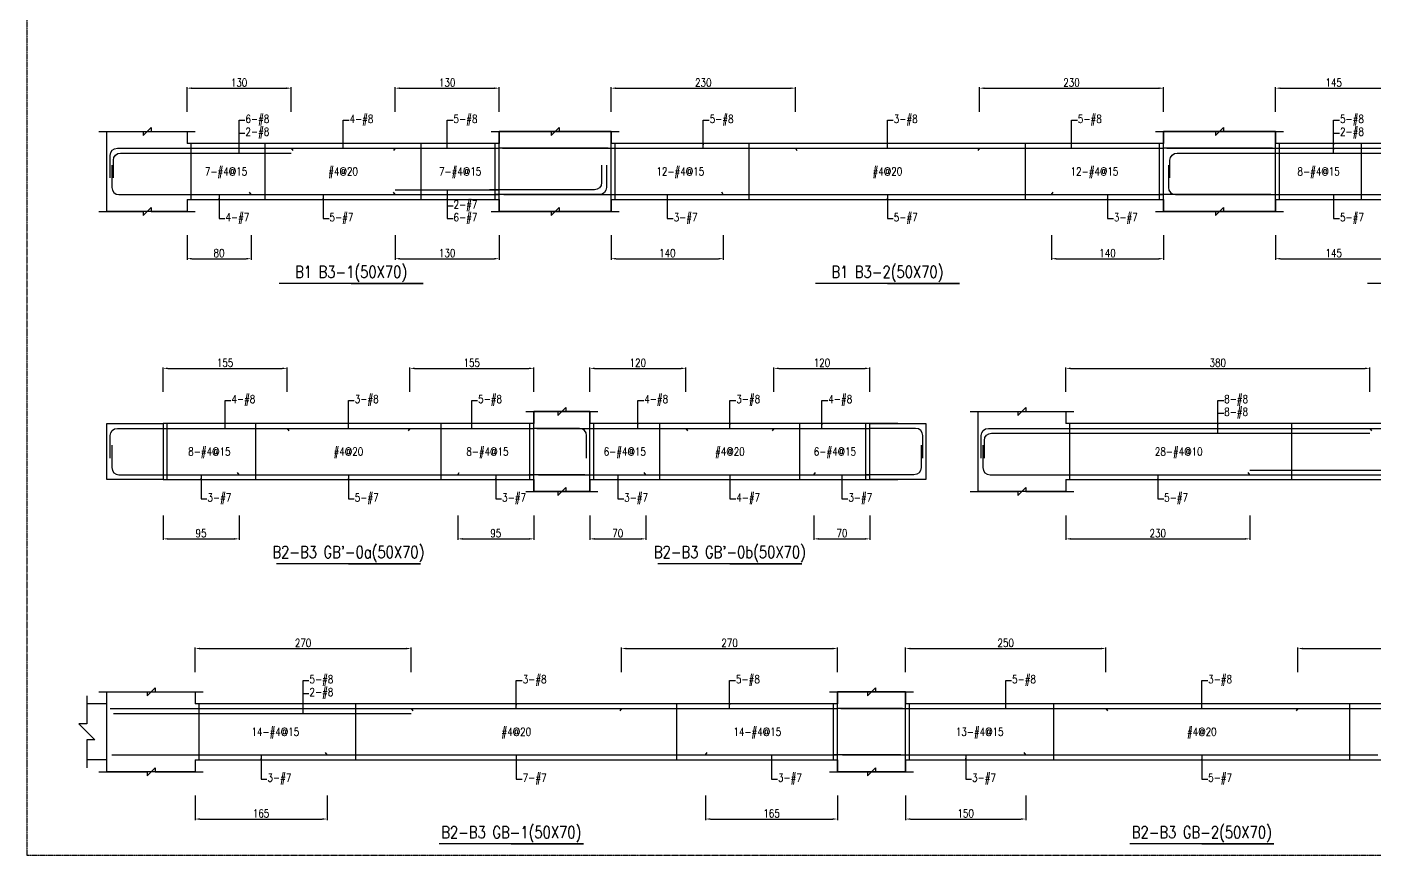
# Model space of a CAD drawing. Header units: millimetres. Extents: x 0 to 84580, y -12276 to 4373.
# Drawn here: x 26145 to 27828, y -9207 to -8172 of the extents above; entities that cross this region are included whole.
import ezdxf
from ezdxf.enums import TextEntityAlignment as Align

# ---------------------------------------------------------------- set-up
doc = ezdxf.new("R2010")
doc.units = ezdxf.units.MM
doc.header["$MEASUREMENT"] = 0
doc.linetypes.add('CENTER', pattern=[2, 1.25, -0.25, 0.25, -0.25])
for name, color, linetype in [('S-DIM', 2, 'Continuous'), ('S-GRID', 1, 'CENTER'), ('S-LEADER', 2, 'Continuous'), ('S-RC', 130, 'Continuous'), ('S-REINF', 6, 'Continuous'), ('S-TEXT', 2, 'Continuous')]:
    doc.layers.add(name, color=color, linetype=linetype)
doc.styles.add('CS4', font='romans.shx', dxfattribs={"width": 0.8, "bigfont": 'lsp.shx'})
doc.styles.get("Standard").update_dxf_attribs({"font": 'arial.ttf'})
doc.dimstyles.new('ISO-25', dxfattribs={"dimtxt": 2.5, "dimasz": 2.5, "dimexe": 1.25, "dimexo": 0.625, "dimtad": 1, "dimtxsty": 'Standard', "dimcen": 2.5, "dimadec": 0, "dimazin": 0, "dimtfac": 1, "dimtmove": 0, "dimatfit": 3, "dimfxl": 0, "dimarcsym": 0})

# ---------------------------------------------------------------- blocks, each defined once
blk = doc.blocks.new('*D1876')
at = {"layer": 'DEFPOINTS', "color": 0, "transparency": 16777216}
for p in [(26475, -8249), (26345, -8279), (26475, -8279)]:
    blk.add_point(p, dxfattribs=at)
at = {"layer": 'S-DIM', "color": 0, "lineweight": -2, "transparency": 16777216}
for p, q in [((26345, -8278.375), (26345, -8247.75)), ((26351, -8249), (26469, -8249)), ((26475, -8278.375), (26475, -8247.75))]:
    blk.add_line(p, q, dxfattribs=at)
at = {"layer": 'S-DIM', "color": 0, "transparency": 16777216}
for points in [[(26351, -8248), (26351, -8250), (26345, -8249)], [(26469, -8248), (26469, -8250), (26475, -8249)]]:
    blk.add_solid(points, dxfattribs=at)
at = {"layer": 'S-DIM', "color": 0, "transparency": 16777216, "insert": (26410, -8242), "char_height": 10, "attachment_point": 5, "style": 'CS4'}
blk.add_mtext('130', dxfattribs=at)
blk = doc.blocks.new('*D1877')
at = {"layer": 'DEFPOINTS', "color": 0, "transparency": 16777216}
for p in [(26735, -8249), (26605, -8279), (26735, -8279)]:
    blk.add_point(p, dxfattribs=at)
at = {"layer": 'S-DIM', "color": 0, "lineweight": -2, "transparency": 16777216}
for p, q in [((26605, -8278.375), (26605, -8247.75)), ((26611, -8249), (26729, -8249)), ((26735, -8278.375), (26735, -8247.75))]:
    blk.add_line(p, q, dxfattribs=at)
at = {"layer": 'S-DIM', "color": 0, "transparency": 16777216}
for points in [[(26611, -8248), (26611, -8250), (26605, -8249)], [(26729, -8248), (26729, -8250), (26735, -8249)]]:
    blk.add_solid(points, dxfattribs=at)
at = {"layer": 'S-DIM', "color": 0, "transparency": 16777216, "insert": (26670, -8242), "char_height": 10, "attachment_point": 5, "style": 'CS4'}
blk.add_mtext('130', dxfattribs=at)
blk = doc.blocks.new('*D1878')
at = {"layer": 'DEFPOINTS', "color": 0, "transparency": 16777216}
for p in [(26345, -8432), (26425, -8432), (26425, -8462)]:
    blk.add_point(p, dxfattribs=at)
at = {"layer": 'S-DIM', "color": 0, "lineweight": -2, "transparency": 16777216}
for p, q in [((26345, -8432.625), (26345, -8463.25)), ((26425, -8432.625), (26425, -8463.25)), ((26351, -8462), (26419, -8462))]:
    blk.add_line(p, q, dxfattribs=at)
at = {"layer": 'S-DIM', "color": 0, "transparency": 16777216}
for points in [[(26351, -8461), (26351, -8463), (26345, -8462)], [(26419, -8461), (26419, -8463), (26425, -8462)]]:
    blk.add_solid(points, dxfattribs=at)
at = {"layer": 'S-DIM', "color": 0, "transparency": 16777216, "insert": (26385, -8455), "char_height": 10, "attachment_point": 5, "style": 'CS4'}
blk.add_mtext('80', dxfattribs=at)
blk = doc.blocks.new('*D1879')
at = {"layer": 'DEFPOINTS', "color": 0, "transparency": 16777216}
for p in [(26605, -8432), (26735, -8432), (26735, -8462)]:
    blk.add_point(p, dxfattribs=at)
at = {"layer": 'S-DIM', "color": 0, "lineweight": -2, "transparency": 16777216}
for p, q in [((26605, -8432.625), (26605, -8463.25)), ((26735, -8432.625), (26735, -8463.25)), ((26611, -8462), (26729, -8462))]:
    blk.add_line(p, q, dxfattribs=at)
at = {"layer": 'S-DIM', "color": 0, "transparency": 16777216}
for points in [[(26611, -8461), (26611, -8463), (26605, -8462)], [(26729, -8461), (26729, -8463), (26735, -8462)]]:
    blk.add_solid(points, dxfattribs=at)
at = {"layer": 'S-DIM', "color": 0, "transparency": 16777216, "insert": (26670, -8455), "char_height": 10, "attachment_point": 5, "style": 'CS4'}
blk.add_mtext('130', dxfattribs=at)
blk = doc.blocks.new('*D1797')
at = {"layer": 'DEFPOINTS', "color": 0, "transparency": 16777216}
for p in [(27105, -8249), (26875, -8279), (27105, -8279)]:
    blk.add_point(p, dxfattribs=at)
at = {"layer": 'S-DIM', "color": 0, "lineweight": -2, "transparency": 16777216}
for p, q in [((26875, -8278.375), (26875, -8247.75)), ((26881, -8249), (27099, -8249)), ((27105, -8278.375), (27105, -8247.75))]:
    blk.add_line(p, q, dxfattribs=at)
at = {"layer": 'S-DIM', "color": 0, "transparency": 16777216}
for points in [[(26881, -8248), (26881, -8250), (26875, -8249)], [(27099, -8248), (27099, -8250), (27105, -8249)]]:
    blk.add_solid(points, dxfattribs=at)
at = {"layer": 'S-DIM', "color": 0, "transparency": 16777216, "insert": (26990, -8242), "char_height": 10, "attachment_point": 5, "style": 'CS4'}
blk.add_mtext('230', dxfattribs=at)
blk = doc.blocks.new('*D1798')
at = {"layer": 'DEFPOINTS', "color": 0, "transparency": 16777216}
for p in [(27565, -8249), (27335, -8279), (27565, -8279)]:
    blk.add_point(p, dxfattribs=at)
at = {"layer": 'S-DIM', "color": 0, "lineweight": -2, "transparency": 16777216}
for p, q in [((27335, -8278.375), (27335, -8247.75)), ((27341, -8249), (27559, -8249)), ((27565, -8278.375), (27565, -8247.75))]:
    blk.add_line(p, q, dxfattribs=at)
at = {"layer": 'S-DIM', "color": 0, "transparency": 16777216}
for points in [[(27341, -8248), (27341, -8250), (27335, -8249)], [(27559, -8248), (27559, -8250), (27565, -8249)]]:
    blk.add_solid(points, dxfattribs=at)
at = {"layer": 'S-DIM', "color": 0, "transparency": 16777216, "insert": (27450, -8242), "char_height": 10, "attachment_point": 5, "style": 'CS4'}
blk.add_mtext('230', dxfattribs=at)
blk = doc.blocks.new('*D1799')
at = {"layer": 'DEFPOINTS', "color": 0, "transparency": 16777216}
for p in [(26875, -8432), (27015, -8432), (27015, -8462)]:
    blk.add_point(p, dxfattribs=at)
at = {"layer": 'S-DIM', "color": 0, "lineweight": -2, "transparency": 16777216}
for p, q in [((26875, -8432.625), (26875, -8463.25)), ((27015, -8432.625), (27015, -8463.25)), ((26881, -8462), (27009, -8462))]:
    blk.add_line(p, q, dxfattribs=at)
at = {"layer": 'S-DIM', "color": 0, "transparency": 16777216}
for points in [[(26881, -8461), (26881, -8463), (26875, -8462)], [(27009, -8461), (27009, -8463), (27015, -8462)]]:
    blk.add_solid(points, dxfattribs=at)
at = {"layer": 'S-DIM', "color": 0, "transparency": 16777216, "insert": (26945, -8455), "char_height": 10, "attachment_point": 5, "style": 'CS4'}
blk.add_mtext('140', dxfattribs=at)
blk = doc.blocks.new('*D1800')
at = {"layer": 'DEFPOINTS', "color": 0, "transparency": 16777216}
for p in [(27425, -8432), (27565, -8432), (27565, -8462)]:
    blk.add_point(p, dxfattribs=at)
at = {"layer": 'S-DIM', "color": 0, "lineweight": -2, "transparency": 16777216}
for p, q in [((27425, -8432.625), (27425, -8463.25)), ((27565, -8432.625), (27565, -8463.25)), ((27431, -8462), (27559, -8462))]:
    blk.add_line(p, q, dxfattribs=at)
at = {"layer": 'S-DIM', "color": 0, "transparency": 16777216}
for points in [[(27431, -8461), (27431, -8463), (27425, -8462)], [(27559, -8461), (27559, -8463), (27565, -8462)]]:
    blk.add_solid(points, dxfattribs=at)
at = {"layer": 'S-DIM', "color": 0, "transparency": 16777216, "insert": (27495, -8455), "char_height": 10, "attachment_point": 5, "style": 'CS4'}
blk.add_mtext('140', dxfattribs=at)
blk = doc.blocks.new('*D1801')
at = {"layer": 'DEFPOINTS', "color": 0, "transparency": 16777216}
for p in [(27850, -8249), (27705, -8279), (27850, -8279)]:
    blk.add_point(p, dxfattribs=at)
at = {"layer": 'S-DIM', "color": 0, "lineweight": -2, "transparency": 16777216}
for p, q in [((27705, -8278.375), (27705, -8247.75)), ((27711, -8249), (27844, -8249)), ((27850, -8278.375), (27850, -8247.75))]:
    blk.add_line(p, q, dxfattribs=at)
at = {"layer": 'S-DIM', "color": 0, "transparency": 16777216}
for points in [[(27711, -8248), (27711, -8250), (27705, -8249)], [(27844, -8248), (27844, -8250), (27850, -8249)]]:
    blk.add_solid(points, dxfattribs=at)
at = {"layer": 'S-DIM', "color": 0, "transparency": 16777216, "insert": (27777.5, -8242), "char_height": 10, "attachment_point": 5, "style": 'CS4'}
blk.add_mtext('145', dxfattribs=at)
blk = doc.blocks.new('*D1803')
at = {"layer": 'DEFPOINTS', "color": 0, "transparency": 16777216}
for p in [(27705, -8432), (27850, -8432), (27850, -8462)]:
    blk.add_point(p, dxfattribs=at)
at = {"layer": 'S-DIM', "color": 0, "lineweight": -2, "transparency": 16777216}
for p, q in [((27705, -8432.625), (27705, -8463.25)), ((27850, -8432.625), (27850, -8463.25)), ((27711, -8462), (27844, -8462))]:
    blk.add_line(p, q, dxfattribs=at)
at = {"layer": 'S-DIM', "color": 0, "transparency": 16777216}
for points in [[(27711, -8461), (27711, -8463), (27705, -8462)], [(27844, -8461), (27844, -8463), (27850, -8462)]]:
    blk.add_solid(points, dxfattribs=at)
at = {"layer": 'S-DIM', "color": 0, "transparency": 16777216, "insert": (27777.5, -8455), "char_height": 10, "attachment_point": 5, "style": 'CS4'}
blk.add_mtext('145', dxfattribs=at)
blk = doc.blocks.new('*D1846')
at = {"layer": 'DEFPOINTS', "color": 0, "transparency": 16777216}
for p in [(26470, -8599), (26315, -8629), (26470, -8629)]:
    blk.add_point(p, dxfattribs=at)
at = {"layer": 'S-DIM', "color": 0, "lineweight": -2, "transparency": 16777216}
for p, q in [((26315, -8628.375), (26315, -8597.75)), ((26321, -8599), (26464, -8599)), ((26470, -8628.375), (26470, -8597.75))]:
    blk.add_line(p, q, dxfattribs=at)
at = {"layer": 'S-DIM', "color": 0, "transparency": 16777216}
for points in [[(26321, -8598), (26321, -8600), (26315, -8599)], [(26464, -8598), (26464, -8600), (26470, -8599)]]:
    blk.add_solid(points, dxfattribs=at)
at = {"layer": 'S-DIM', "color": 0, "transparency": 16777216, "insert": (26392.5, -8592), "char_height": 10, "attachment_point": 5, "style": 'CS4'}
blk.add_mtext('155', dxfattribs=at)
blk = doc.blocks.new('*D1847')
at = {"layer": 'DEFPOINTS', "color": 0, "transparency": 16777216}
for p in [(26778.2, -8599), (26623.2, -8629), (26778.2, -8629)]:
    blk.add_point(p, dxfattribs=at)
at = {"layer": 'S-DIM', "color": 0, "lineweight": -2, "transparency": 16777216}
for p, q in [((26623.2, -8628.375), (26623.2, -8597.75)), ((26629.2, -8599), (26772.2, -8599)), ((26778.2, -8628.375), (26778.2, -8597.75))]:
    blk.add_line(p, q, dxfattribs=at)
at = {"layer": 'S-DIM', "color": 0, "transparency": 16777216}
for points in [[(26629.2, -8598), (26629.2, -8600), (26623.2, -8599)], [(26772.2, -8598), (26772.2, -8600), (26778.2, -8599)]]:
    blk.add_solid(points, dxfattribs=at)
at = {"layer": 'S-DIM', "color": 0, "transparency": 16777216, "insert": (26700.7, -8592), "char_height": 10, "attachment_point": 5, "style": 'CS4'}
blk.add_mtext('155', dxfattribs=at)
blk = doc.blocks.new('*D1848')
at = {"layer": 'DEFPOINTS', "color": 0, "transparency": 16777216}
for p in [(26315, -8782), (26410, -8782), (26410, -8812)]:
    blk.add_point(p, dxfattribs=at)
at = {"layer": 'S-DIM', "color": 0, "lineweight": -2, "transparency": 16777216}
for p, q in [((26315, -8782.625), (26315, -8813.25)), ((26410, -8782.625), (26410, -8813.25)), ((26321, -8812), (26404, -8812))]:
    blk.add_line(p, q, dxfattribs=at)
at = {"layer": 'S-DIM', "color": 0, "transparency": 16777216}
for points in [[(26321, -8811), (26321, -8813), (26315, -8812)], [(26404, -8811), (26404, -8813), (26410, -8812)]]:
    blk.add_solid(points, dxfattribs=at)
at = {"layer": 'S-DIM', "color": 0, "transparency": 16777216, "insert": (26362.5, -8805), "char_height": 10, "attachment_point": 5, "style": 'CS4'}
blk.add_mtext('95', dxfattribs=at)
blk = doc.blocks.new('*D1849')
at = {"layer": 'DEFPOINTS', "color": 0, "transparency": 16777216}
for p in [(26683.2, -8782), (26778.2, -8782), (26778.2, -8812)]:
    blk.add_point(p, dxfattribs=at)
at = {"layer": 'S-DIM', "color": 0, "lineweight": -2, "transparency": 16777216}
for p, q in [((26683.2, -8782.625), (26683.2, -8813.25)), ((26778.2, -8782.625), (26778.2, -8813.25)), ((26689.2, -8812), (26772.2, -8812))]:
    blk.add_line(p, q, dxfattribs=at)
at = {"layer": 'S-DIM', "color": 0, "transparency": 16777216}
for points in [[(26689.2, -8811), (26689.2, -8813), (26683.2, -8812)], [(26772.2, -8811), (26772.2, -8813), (26778.2, -8812)]]:
    blk.add_solid(points, dxfattribs=at)
at = {"layer": 'S-DIM', "color": 0, "transparency": 16777216, "insert": (26730.7, -8805), "char_height": 10, "attachment_point": 5, "style": 'CS4'}
blk.add_mtext('95', dxfattribs=at)
blk = doc.blocks.new('*D1850')
at = {"layer": 'DEFPOINTS', "color": 0, "transparency": 16777216}
for p in [(26968.2, -8599), (26848.2, -8629), (26968.2, -8629)]:
    blk.add_point(p, dxfattribs=at)
at = {"layer": 'S-DIM', "color": 0, "lineweight": -2, "transparency": 16777216}
for p, q in [((26848.2, -8628.375), (26848.2, -8597.75)), ((26854.2, -8599), (26962.2, -8599)), ((26968.2, -8628.375), (26968.2, -8597.75))]:
    blk.add_line(p, q, dxfattribs=at)
at = {"layer": 'S-DIM', "color": 0, "transparency": 16777216}
for points in [[(26854.2, -8598), (26854.2, -8600), (26848.2, -8599)], [(26962.2, -8598), (26962.2, -8600), (26968.2, -8599)]]:
    blk.add_solid(points, dxfattribs=at)
at = {"layer": 'S-DIM', "color": 0, "transparency": 16777216, "insert": (26908.2, -8592), "char_height": 10, "attachment_point": 5, "style": 'CS4'}
blk.add_mtext('120', dxfattribs=at)
blk = doc.blocks.new('*D1851')
at = {"layer": 'DEFPOINTS', "color": 0, "transparency": 16777216}
for p in [(27198.2, -8599), (27078.2, -8629), (27198.2, -8629)]:
    blk.add_point(p, dxfattribs=at)
at = {"layer": 'S-DIM', "color": 0, "lineweight": -2, "transparency": 16777216}
for p, q in [((27078.2, -8628.375), (27078.2, -8597.75)), ((27084.2, -8599), (27192.2, -8599)), ((27198.2, -8628.375), (27198.2, -8597.75))]:
    blk.add_line(p, q, dxfattribs=at)
at = {"layer": 'S-DIM', "color": 0, "transparency": 16777216}
for points in [[(27084.2, -8598), (27084.2, -8600), (27078.2, -8599)], [(27192.2, -8598), (27192.2, -8600), (27198.2, -8599)]]:
    blk.add_solid(points, dxfattribs=at)
at = {"layer": 'S-DIM', "color": 0, "transparency": 16777216, "insert": (27138.2, -8592), "char_height": 10, "attachment_point": 5, "style": 'CS4'}
blk.add_mtext('120', dxfattribs=at)
blk = doc.blocks.new('*D1852')
at = {"layer": 'DEFPOINTS', "color": 0, "transparency": 16777216}
for p in [(26848.2, -8782), (26918.2, -8782), (26918.2, -8812)]:
    blk.add_point(p, dxfattribs=at)
at = {"layer": 'S-DIM', "color": 0, "lineweight": -2, "transparency": 16777216}
for p, q in [((26848.2, -8782.625), (26848.2, -8813.25)), ((26918.2, -8782.625), (26918.2, -8813.25)), ((26854.2, -8812), (26912.2, -8812))]:
    blk.add_line(p, q, dxfattribs=at)
at = {"layer": 'S-DIM', "color": 0, "transparency": 16777216}
for points in [[(26854.2, -8811), (26854.2, -8813), (26848.2, -8812)], [(26912.2, -8811), (26912.2, -8813), (26918.2, -8812)]]:
    blk.add_solid(points, dxfattribs=at)
at = {"layer": 'S-DIM', "color": 0, "transparency": 16777216, "insert": (26883.2, -8805), "char_height": 10, "attachment_point": 5, "style": 'CS4'}
blk.add_mtext('70', dxfattribs=at)
blk = doc.blocks.new('*D1853')
at = {"layer": 'DEFPOINTS', "color": 0, "transparency": 16777216}
for p in [(27128.2, -8782), (27198.2, -8782), (27198.2, -8812)]:
    blk.add_point(p, dxfattribs=at)
at = {"layer": 'S-DIM', "color": 0, "lineweight": -2, "transparency": 16777216}
for p, q in [((27128.2, -8782.625), (27128.2, -8813.25)), ((27198.2, -8782.625), (27198.2, -8813.25)), ((27134.2, -8812), (27192.2, -8812))]:
    blk.add_line(p, q, dxfattribs=at)
at = {"layer": 'S-DIM', "color": 0, "transparency": 16777216}
for points in [[(27134.2, -8811), (27134.2, -8813), (27128.2, -8812)], [(27192.2, -8811), (27192.2, -8813), (27198.2, -8812)]]:
    blk.add_solid(points, dxfattribs=at)
at = {"layer": 'S-DIM', "color": 0, "transparency": 16777216, "insert": (27163.2, -8805), "char_height": 10, "attachment_point": 5, "style": 'CS4'}
blk.add_mtext('70', dxfattribs=at)
blk = doc.blocks.new('*D1854')
at = {"layer": 'DEFPOINTS', "color": 0, "transparency": 16777216}
for p in [(27822.8, -8599), (27442.8, -8629), (27822.8, -8629)]:
    blk.add_point(p, dxfattribs=at)
at = {"layer": 'S-DIM', "color": 0, "lineweight": -2, "transparency": 16777216}
for p, q in [((27442.8, -8628.375), (27442.8, -8597.75)), ((27448.8, -8599), (27816.8, -8599)), ((27822.8, -8628.375), (27822.8, -8597.75))]:
    blk.add_line(p, q, dxfattribs=at)
at = {"layer": 'S-DIM', "color": 0, "transparency": 16777216}
for points in [[(27448.8, -8598), (27448.8, -8600), (27442.8, -8599)], [(27816.8, -8598), (27816.8, -8600), (27822.8, -8599)]]:
    blk.add_solid(points, dxfattribs=at)
at = {"layer": 'S-DIM', "color": 0, "transparency": 16777216, "insert": (27632.8, -8592), "char_height": 10, "attachment_point": 5, "style": 'CS4'}
blk.add_mtext('380', dxfattribs=at)
blk = doc.blocks.new('*D1856')
at = {"layer": 'DEFPOINTS', "color": 0, "transparency": 16777216}
for p in [(27442.8, -8782), (27672.8, -8782), (27672.8, -8812)]:
    blk.add_point(p, dxfattribs=at)
at = {"layer": 'S-DIM', "color": 0, "lineweight": -2, "transparency": 16777216}
for p, q in [((27442.8, -8782.625), (27442.8, -8813.25)), ((27672.8, -8782.625), (27672.8, -8813.25)), ((27448.8, -8812), (27666.8, -8812))]:
    blk.add_line(p, q, dxfattribs=at)
at = {"layer": 'S-DIM', "color": 0, "transparency": 16777216}
for points in [[(27448.8, -8811), (27448.8, -8813), (27442.8, -8812)], [(27666.8, -8811), (27666.8, -8813), (27672.8, -8812)]]:
    blk.add_solid(points, dxfattribs=at)
at = {"layer": 'S-DIM', "color": 0, "transparency": 16777216, "insert": (27557.8, -8805), "char_height": 10, "attachment_point": 5, "style": 'CS4'}
blk.add_mtext('230', dxfattribs=at)
blk = doc.blocks.new('*D1858')
at = {"layer": 'DEFPOINTS', "color": 0, "transparency": 16777216}
for p in [(26625, -8949), (26355, -8979), (26625, -8979)]:
    blk.add_point(p, dxfattribs=at)
at = {"layer": 'S-DIM', "color": 0, "lineweight": -2, "transparency": 16777216}
for p, q in [((26355, -8978.375), (26355, -8947.75)), ((26361, -8949), (26619, -8949)), ((26625, -8978.375), (26625, -8947.75))]:
    blk.add_line(p, q, dxfattribs=at)
at = {"layer": 'S-DIM', "color": 0, "transparency": 16777216}
for points in [[(26361, -8948), (26361, -8950), (26355, -8949)], [(26619, -8948), (26619, -8950), (26625, -8949)]]:
    blk.add_solid(points, dxfattribs=at)
at = {"layer": 'S-DIM', "color": 0, "transparency": 16777216, "insert": (26490, -8942), "char_height": 10, "attachment_point": 5, "style": 'CS4'}
blk.add_mtext('270', dxfattribs=at)
blk = doc.blocks.new('*D1859')
at = {"layer": 'DEFPOINTS', "color": 0, "transparency": 16777216}
for p in [(27157.8, -8949), (26887.8, -8979), (27157.8, -8979)]:
    blk.add_point(p, dxfattribs=at)
at = {"layer": 'S-DIM', "color": 0, "lineweight": -2, "transparency": 16777216}
for p, q in [((26887.8, -8978.375), (26887.8, -8947.75)), ((26893.8, -8949), (27151.8, -8949)), ((27157.8, -8978.375), (27157.8, -8947.75))]:
    blk.add_line(p, q, dxfattribs=at)
at = {"layer": 'S-DIM', "color": 0, "transparency": 16777216}
for points in [[(26893.8, -8948), (26893.8, -8950), (26887.8, -8949)], [(27151.8, -8948), (27151.8, -8950), (27157.8, -8949)]]:
    blk.add_solid(points, dxfattribs=at)
at = {"layer": 'S-DIM', "color": 0, "transparency": 16777216, "insert": (27022.8, -8942), "char_height": 10, "attachment_point": 5, "style": 'CS4'}
blk.add_mtext('270', dxfattribs=at)
blk = doc.blocks.new('*D1860')
at = {"layer": 'DEFPOINTS', "color": 0, "transparency": 16777216}
for p in [(26355, -9132), (26520, -9132), (26520, -9162)]:
    blk.add_point(p, dxfattribs=at)
at = {"layer": 'S-DIM', "color": 0, "lineweight": -2, "transparency": 16777216}
for p, q in [((26355, -9132.625), (26355, -9163.25)), ((26520, -9132.625), (26520, -9163.25)), ((26361, -9162), (26514, -9162))]:
    blk.add_line(p, q, dxfattribs=at)
at = {"layer": 'S-DIM', "color": 0, "transparency": 16777216}
for points in [[(26361, -9161), (26361, -9163), (26355, -9162)], [(26514, -9161), (26514, -9163), (26520, -9162)]]:
    blk.add_solid(points, dxfattribs=at)
at = {"layer": 'S-DIM', "color": 0, "transparency": 16777216, "insert": (26437.5, -9155), "char_height": 10, "attachment_point": 5, "style": 'CS4'}
blk.add_mtext('165', dxfattribs=at)
blk = doc.blocks.new('*D1861')
at = {"layer": 'DEFPOINTS', "color": 0, "transparency": 16777216}
for p in [(26992.8, -9132), (27157.8, -9132), (27157.8, -9162)]:
    blk.add_point(p, dxfattribs=at)
at = {"layer": 'S-DIM', "color": 0, "lineweight": -2, "transparency": 16777216}
for p, q in [((26992.8, -9132.625), (26992.8, -9163.25)), ((27157.8, -9132.625), (27157.8, -9163.25)), ((26998.8, -9162), (27151.8, -9162))]:
    blk.add_line(p, q, dxfattribs=at)
at = {"layer": 'S-DIM', "color": 0, "transparency": 16777216}
for points in [[(26998.8, -9161), (26998.8, -9163), (26992.8, -9162)], [(27151.8, -9161), (27151.8, -9163), (27157.8, -9162)]]:
    blk.add_solid(points, dxfattribs=at)
at = {"layer": 'S-DIM', "color": 0, "transparency": 16777216, "insert": (27075.3, -9155), "char_height": 10, "attachment_point": 5, "style": 'CS4'}
blk.add_mtext('165', dxfattribs=at)
blk = doc.blocks.new('*D1824')
at = {"layer": 'DEFPOINTS', "color": 0, "transparency": 16777216}
for p in [(27492.8, -8949), (27242.8, -8979), (27492.8, -8979)]:
    blk.add_point(p, dxfattribs=at)
at = {"layer": 'S-DIM', "color": 0, "lineweight": -2, "transparency": 16777216}
for p, q in [((27242.8, -8978.375), (27242.8, -8947.75)), ((27248.8, -8949), (27486.8, -8949)), ((27492.8, -8978.375), (27492.8, -8947.75))]:
    blk.add_line(p, q, dxfattribs=at)
at = {"layer": 'S-DIM', "color": 0, "transparency": 16777216}
for points in [[(27248.8, -8948), (27248.8, -8950), (27242.8, -8949)], [(27486.8, -8948), (27486.8, -8950), (27492.8, -8949)]]:
    blk.add_solid(points, dxfattribs=at)
at = {"layer": 'S-DIM', "color": 0, "transparency": 16777216, "insert": (27367.8, -8942), "char_height": 10, "attachment_point": 5, "style": 'CS4'}
blk.add_mtext('250', dxfattribs=at)
blk = doc.blocks.new('*D1825')
at = {"layer": 'DEFPOINTS', "color": 0, "transparency": 16777216}
for p in [(27982.8, -8949), (27732.8, -8979), (27982.8, -8979)]:
    blk.add_point(p, dxfattribs=at)
at = {"layer": 'S-DIM', "color": 0, "lineweight": -2, "transparency": 16777216}
for p, q in [((27732.8, -8978.375), (27732.8, -8947.75)), ((27738.8, -8949), (27976.8, -8949)), ((27982.8, -8978.375), (27982.8, -8947.75))]:
    blk.add_line(p, q, dxfattribs=at)
at = {"layer": 'S-DIM', "color": 0, "transparency": 16777216}
for points in [[(27738.8, -8948), (27738.8, -8950), (27732.8, -8949)], [(27976.8, -8948), (27976.8, -8950), (27982.8, -8949)]]:
    blk.add_solid(points, dxfattribs=at)
at = {"layer": 'S-DIM', "color": 0, "transparency": 16777216, "insert": (27857.8, -8942), "char_height": 10, "attachment_point": 5, "style": 'CS4'}
blk.add_mtext('250', dxfattribs=at)
blk = doc.blocks.new('*D1826')
at = {"layer": 'DEFPOINTS', "color": 0, "transparency": 16777216}
for p in [(27242.8, -9132), (27392.8, -9132), (27392.8, -9162)]:
    blk.add_point(p, dxfattribs=at)
at = {"layer": 'S-DIM', "color": 0, "lineweight": -2, "transparency": 16777216}
for p, q in [((27242.8, -9132.625), (27242.8, -9163.25)), ((27392.8, -9132.625), (27392.8, -9163.25)), ((27248.8, -9162), (27386.8, -9162))]:
    blk.add_line(p, q, dxfattribs=at)
at = {"layer": 'S-DIM', "color": 0, "transparency": 16777216}
for points in [[(27248.8, -9161), (27248.8, -9163), (27242.8, -9162)], [(27386.8, -9161), (27386.8, -9163), (27392.8, -9162)]]:
    blk.add_solid(points, dxfattribs=at)
at = {"layer": 'S-DIM', "color": 0, "transparency": 16777216, "insert": (27317.8, -9155), "char_height": 10, "attachment_point": 5, "style": 'CS4'}
blk.add_mtext('150', dxfattribs=at)

msp = doc.modelspace()

# ---------------------------------------------------------------- linework, layer by layer
for p, q in [((26245, -9018), (26220, -9018)), ((26245, -9088), (26220, -9088))]:
    msp.add_line(p, q)
at = {"layer": 'S-GRID'}
msp.add_lwpolyline([(26145, -9207), (29374, -9207), (29374, -7138), (26145, -7138), (26145, -9207)], dxfattribs=at)
at = {"layer": 'S-RC'}
for points in [[(26235, -8303), (26290, -8303.011), (26289.999, -8308.011), (26300.001, -8298.013), (26300, -8303.013), (26355, -8303.024)], [(26345, -8388), (26345, -8403), (26245, -8403), (26245, -8303), (26345, -8303), (26345, -8318)], [(26725, -8303), (26800, -8303.015), (26799.999, -8308.015), (26810.001, -8298.017), (26810, -8303.017), (26885, -8303.031)], [(26725, -8303), (26800, -8303.015), (26799.999, -8308.015), (26810.001, -8298.017), (26810, -8303.017), (26885, -8303.031)], [(26735, -8388), (26735, -8403), (26875, -8403), (26875, -8303), (26735, -8303), (26735, -8318)], [(26875, -8388), (26875, -8403), (26735, -8403), (26735, -8303), (26875, -8303), (26875, -8318)], [(27555, -8303), (27630, -8303.015), (27629.999, -8308.015), (27640.001, -8298.017), (27640, -8303.017), (27715, -8303.031)], [(27555, -8303), (27630, -8303.015), (27629.999, -8308.015), (27640.001, -8298.017), (27640, -8303.017), (27715, -8303.031)], [(27565, -8388), (27565, -8403), (27705, -8403), (27705, -8303), (27565, -8303), (27565, -8318)], [(27705, -8388), (27705, -8403), (27565, -8403), (27565, -8303), (27705, -8303), (27705, -8318)], [(26735, -8318), (26345, -8318)], [(27565, -8318), (26875, -8318)], [(28135, -8318), (27705, -8318)], [(26235, -8403), (26290, -8403.011), (26289.999, -8408.011), (26300.001, -8398.013), (26300, -8403.013), (26355, -8403.024)], [(26345, -8388), (26735, -8388)], [(26725, -8403), (26800, -8403.015), (26799.999, -8408.015), (26810.001, -8398.017), (26810, -8403.017), (26885, -8403.031)], [(26725, -8403), (26800, -8403.015), (26799.999, -8408.015), (26810.001, -8398.017), (26810, -8403.017), (26885, -8403.031)], [(26875, -8388), (27565, -8388)], [(27555, -8403), (27630, -8403.015), (27629.999, -8408.015), (27640.001, -8398.017), (27640, -8403.017), (27715, -8403.031)], [(27555, -8403), (27630, -8403.015), (27629.999, -8408.015), (27640.001, -8398.017), (27640, -8403.017), (27715, -8403.031)], [(27705, -8388), (28135, -8388)], [(26550, -8493), (26640, -8493), (26460, -8493)], [(27220, -8493), (27310, -8493), (27130, -8493)], [(27910, -8493), (28000, -8493), (27820, -8493)], [(26768.2, -8653), (26808.2, -8653.008), (26808.199, -8658.008), (26818.201, -8648.01), (26818.2, -8653.01), (26858.2, -8653.018)], [(26768.2, -8653), (26808.2, -8653.008), (26808.199, -8658.008), (26818.201, -8648.01), (26818.2, -8653.01), (26858.2, -8653.018)], [(27323.2, -8653), (27383, -8653.012), (27382.999, -8658.012), (27393.001, -8648.014), (27393, -8653.014), (27452.8, -8653.025)], [(26778.2, -8738), (26778.2, -8753), (26848.2, -8753), (26848.2, -8653), (26778.2, -8653), (26778.2, -8668)], [(26848.2, -8738), (26848.2, -8753), (26778.2, -8753), (26778.2, -8653), (26848.2, -8653), (26848.2, -8668)], [(27442.8, -8738), (27442.8, -8753), (27333.2, -8753), (27333.2, -8653), (27442.8, -8653), (27442.8, -8668)], [(26315, -8738), (26245, -8738), (26245, -8668), (26315, -8668), (26315, -8738)], [(26778.2, -8668), (26315, -8668)], [(27233.2, -8668), (26848.2, -8668)], [(27268.2, -8738), (27198.2, -8738), (27198.2, -8668), (27268.2, -8668), (27268.2, -8738)], [(28572.2, -8668), (27442.8, -8668)], [(26315, -8738), (26778.2, -8738)], [(26768.2, -8753), (26808.2, -8753.008), (26808.199, -8758.008), (26818.201, -8748.01), (26818.2, -8753.01), (26858.2, -8753.018)], [(26768.2, -8753), (26808.2, -8753.008), (26808.199, -8758.008), (26818.201, -8748.01), (26818.2, -8753.01), (26858.2, -8753.018)], [(26848.2, -8738), (27233.2, -8738)], [(27323.2, -8753), (27383, -8753.012), (27382.999, -8758.012), (27393.001, -8748.014), (27393, -8753.014), (27452.8, -8753.025)], [(27442.8, -8738), (28572.2, -8738)], [(26546.6, -8843), (26636.6, -8843), (26456.6, -8843)], [(27023.2, -8843), (27113.2, -8843), (26933.2, -8843)], [(26235, -9003), (26295, -9003.012), (26294.999, -9008.012), (26305.001, -8998.014), (26305, -9003.014), (26365, -9003.026)], [(26355, -9088), (26355, -9103), (26245, -9103), (26245, -9003), (26355, -9003), (26355, -9018)], [(27147.8, -9003), (27195.3, -9003.009), (27195.299, -9008.009), (27205.301, -8998.011), (27205.3, -9003.011), (27252.8, -9003.021)], [(27147.8, -9003), (27195.3, -9003.009), (27195.299, -9008.009), (27205.301, -8998.011), (27205.3, -9003.011), (27252.8, -9003.021)], [(27157.8, -9088), (27157.8, -9103), (27242.8, -9103), (27242.8, -9003), (27157.8, -9003), (27157.8, -9018)], [(27242.8, -9088), (27242.8, -9103), (27157.8, -9103), (27157.8, -9003), (27242.8, -9003), (27242.8, -9018)], [(26220, -9008), (26220, -9043), (26210, -9043), (26230, -9063), (26220, -9063), (26220, -9098)], [(27157.8, -9018), (26355, -9018)], [(27982.8, -9018), (27242.8, -9018)], [(26355, -9088), (27157.8, -9088)], [(27242.8, -9088), (27982.8, -9088)], [(26235, -9103), (26295, -9103.012), (26294.999, -9108.012), (26305.001, -9098.014), (26305, -9103.014), (26365, -9103.026)], [(27147.8, -9103), (27195.3, -9103.009), (27195.299, -9108.009), (27205.301, -9098.011), (27205.3, -9103.011), (27252.8, -9103.021)], [(27147.8, -9103), (27195.3, -9103.009), (27195.299, -9108.009), (27205.301, -9098.011), (27205.3, -9103.011), (27252.8, -9103.021)], [(26750.15, -9193), (26840.15, -9193), (26660.15, -9193)], [(27612.8, -9193), (27702.8, -9193), (27522.8, -9193)]]:
    msp.add_lwpolyline(points, dxfattribs=at)
at = {"layer": 'S-REINF'}
for points in [[(26249, -8361), (26249, -8333, -0.41421356), (26258, -8324), (26345, -8324)], [(26253, -8361), (26253, -8339, -0.41421356), (26262, -8330), (26345, -8330)], [(27573, -8361), (27573, -8339, -0.41421356), (27582, -8330), (27705, -8330)], [(26251, -8345), (26251, -8373, 0.41421356), (26260, -8382), (26345, -8382)], [(26863, -8345), (26863, -8367, -0.41421356), (26854, -8376), (26723, -8376)], [(26869, -8345), (26869, -8373, -0.41421356), (26860, -8382), (26729, -8382)], [(27571, -8345), (27571, -8373, 0.41421356), (27580, -8382), (27705, -8382)], [(26249, -8711), (26249, -8683, -0.41421356), (26258, -8674), (26315, -8674)], [(26844.2, -8711), (26844.2, -8683, 0.41421356), (26835.2, -8674), (26778.2, -8674)], [(27264.2, -8711), (27264.2, -8683, 0.41421356), (27255.2, -8674), (27198.2, -8674)], [(27337.2, -8711), (27337.2, -8683, -0.41421356), (27346.2, -8674), (27442.8, -8674)], [(27341.2, -8711), (27341.2, -8689, -0.41421356), (27350.2, -8680), (27442.8, -8680)], [(26251, -8695), (26251, -8723, 0.41421356), (26260, -8732), (26315, -8732)], [(27262.2, -8695), (27262.2, -8723, -0.41421356), (27253.2, -8732), (27192.2, -8732)], [(27339.2, -8695), (27339.2, -8723, 0.41421356), (27348.2, -8732), (27442.8, -8732)]]:
    msp.add_lwpolyline(points, format="xyb", dxfattribs=at)
for points in [[(26345, -8324), (26475, -8324)], [(26345, -8330), (26475, -8330)], [(26475, -8324), (26477, -8327)], [(26475, -8324), (26605, -8324)], [(26605, -8324), (26603, -8327)], [(26605, -8324), (26735, -8324)], [(26871, -8324), (26735, -8324)], [(26739, -8324), (26875, -8324)], [(26875, -8324), (27105, -8324)], [(27105, -8324), (27107, -8327)], [(27105, -8324), (27335, -8324)], [(27335, -8324), (27333, -8327)], [(27335, -8324), (27565, -8324)], [(27701, -8324), (27565, -8324)], [(27569, -8324), (27705, -8324)], [(27705, -8324), (27850, -8324)], [(27705, -8330), (27850, -8330)], [(26425, -8382), (26423, -8379)], [(26605, -8382), (26603, -8379)], [(26605, -8376), (26735, -8376)], [(27015, -8382), (27013, -8379)], [(27425, -8382), (27427, -8379)], [(26345, -8382), (26425, -8382)], [(26425, -8382), (26605, -8382)], [(26605, -8382), (26735, -8382)], [(26741, -8382), (26875, -8382)], [(26875, -8382), (27015, -8382)], [(27015, -8382), (27425, -8382)], [(27425, -8382), (27565, -8382)], [(27699, -8382), (27559, -8382)], [(27705, -8382), (27850, -8382)], [(26315, -8674), (26470, -8674)], [(26470, -8674), (26472, -8677)], [(26470, -8674), (26623.2, -8674)], [(26623.2, -8674), (26621.2, -8677)], [(26623.2, -8674), (26778.2, -8674)], [(26782.2, -8674), (26848.2, -8674)], [(26848.2, -8674), (26968.2, -8674)], [(26968.2, -8674), (26970.2, -8677)], [(26968.2, -8674), (27078.2, -8674)], [(27078.2, -8674), (27076.2, -8677)], [(27078.2, -8674), (27198.2, -8674)], [(27442.8, -8674), (27822.8, -8674)], [(27442.8, -8680), (27822.8, -8680)], [(27822.8, -8674), (27824.8, -8677)], [(27822.8, -8674), (28192.2, -8674)], [(26315, -8732), (26410, -8732)], [(26410, -8732), (26408, -8729)], [(26410, -8732), (26683.2, -8732)], [(26683.2, -8732), (26685.2, -8729)], [(26683.2, -8732), (26778.2, -8732)], [(26842.2, -8732), (26772.2, -8732)], [(26784.2, -8732), (26848.2, -8732)], [(26848.2, -8732), (26918.2, -8732)], [(26918.2, -8732), (26916.2, -8729)], [(26918.2, -8732), (27128.2, -8732)], [(27128.2, -8732), (27130.2, -8729)], [(27128.2, -8732), (27198.2, -8732)], [(27442.8, -8732), (27672.8, -8732)], [(27672.8, -8732), (27670.8, -8729)], [(27672.8, -8726), (28342.2, -8726)], [(27672.8, -8732), (28342.2, -8732)], [(26249, -9024), (26355, -9024)], [(26253, -9030), (26355, -9030)], [(26355, -9024), (26625, -9024)], [(26355, -9030), (26625, -9030)], [(26625, -9024), (26627, -9027)], [(26625, -9024), (26887.8, -9024)], [(26887.8, -9024), (26885.8, -9027)], [(26887.8, -9024), (27157.8, -9024)], [(27238.8, -9024), (27157.8, -9024)], [(27161.8, -9024), (27242.8, -9024)], [(27242.8, -9024), (27492.8, -9024)], [(27492.8, -9024), (27494.8, -9027)], [(27492.8, -9024), (27732.8, -9024)], [(27732.8, -9024), (27730.8, -9027)], [(27732.8, -9024), (27982.8, -9024)], [(26251, -9082), (26355, -9082)], [(26355, -9082), (26520, -9082)], [(26520, -9082), (26518, -9079)], [(26520, -9082), (26992.8, -9082)], [(26992.8, -9082), (26994.8, -9079)], [(26992.8, -9082), (27157.8, -9082)], [(27236.8, -9082), (27151.8, -9082)], [(27163.8, -9082), (27242.8, -9082)], [(27242.8, -9082), (27392.8, -9082)], [(27392.8, -9082), (27390.8, -9079)], [(27392.8, -9082), (27832.8, -9082)]]:
    msp.add_lwpolyline(points, dxfattribs=at)
at = {"layer": 'S-REINF', "color": 1}
for points in [[(26350, -8388), (26350, -8318)], [(26442.5, -8388), (26442.5, -8318)], [(26637.5, -8388), (26637.5, -8318)], [(26730, -8388), (26730, -8318)], [(26880, -8388), (26880, -8318)], [(27047.5, -8388), (27047.5, -8318)], [(27392.5, -8388), (27392.5, -8318)], [(27560, -8388), (27560, -8318)], [(27710, -8388), (27710, -8318)], [(27812.5, -8388), (27812.5, -8318)], [(26320, -8738), (26320, -8668)], [(26430.8, -8738), (26430.8, -8668)], [(26662.4, -8738), (26662.4, -8668)], [(26773.2, -8738), (26773.2, -8668)], [(26853.2, -8738), (26853.2, -8668)], [(26935.7, -8738), (26935.7, -8668)], [(27110.7, -8738), (27110.7, -8668)], [(27193.2, -8738), (27193.2, -8668)], [(27447.8, -8738), (27447.8, -8668)], [(27725.15, -8738), (27725.15, -8668)], [(26360, -9088), (26360, -9018)], [(26555.7, -9088), (26555.7, -9018)], [(26957.1, -9088), (26957.1, -9018)], [(27152.8, -9088), (27152.8, -9018)], [(27247.8, -9088), (27247.8, -9018)], [(27427.8, -9088), (27427.8, -9018)], [(27797.8, -9088), (27797.8, -9018)]]:
    msp.add_lwpolyline(points, dxfattribs=at)

# ---------------------------------------------------------------- texts
at = {"layer": 'S-LEADER', "char_height": 10, "attachment_point": 4, "style": 'CS4'}
for s, insert in [('2-#8', (26418, -8305)), ('6-#8', (26418, -8289)), ('4-#8', (26548, -8289)), ('5-#8', (26678, -8289)), ('5-#8', (26998, -8289)), ('3-#8', (27228, -8289)), ('5-#8', (27458, -8289)), ('5-#8', (27785.5, -8289)), ('2-#8', (27785.5, -8305)), ('2-#7', (26678, -8396)), ('4-#7', (26393, -8412)), ('5-#7', (26523, -8412)), ('6-#7', (26678, -8412)), ('3-#7', (26953, -8412)), ('5-#7', (27228, -8412)), ('3-#7', (27503, -8412)), ('5-#7', (27785.5, -8412)), ('4-#8', (26400.5, -8639)), ('3-#8', (26554.6, -8639)), ('5-#8', (26708.7, -8639)), ('4-#8', (26916.2, -8639)), ('3-#8', (27031.2, -8639)), ('4-#8', (27146.2, -8639)), ('8-#8', (27640.8, -8639)), ('8-#8', (27640.8, -8655)), ('3-#7', (26370.5, -8762)), ('5-#7', (26554.6, -8762)), ('3-#7', (26738.7, -8762)), ('3-#7', (26891.2, -8762)), ('4-#7', (27031.2, -8762)), ('3-#7', (27171.2, -8762)), ('5-#7', (27565.8, -8762)), ('5-#8', (26498, -8989)), ('3-#8', (26764.4, -8989)), ('5-#8', (27030.8, -8989)), ('5-#8', (27375.8, -8989)), ('3-#8', (27620.8, -8989)), ('2-#8', (26498, -9005)), ('3-#7', (26445.5, -9112)), ('7-#7', (26764.4, -9112)), ('3-#7', (27083.3, -9112)), ('3-#7', (27325.8, -9112)), ('5-#7', (27620.8, -9112))]:
    msp.add_mtext(s, dxfattribs=dict(at, insert=insert))
at = {"layer": 'S-RC', "style": 'CS4', "width": 0.8}
for s, p in [('B1 B3-1(50X70)', (26550, -8486)), ('B1 B3-2(50X70)', (27220, -8486)), ("B2-B3 GB'-0a(50X70)", (26546.6, -8836)), ("B2-B3 GB'-0b(50X70)", (27023.2, -8836)), ('B2-B3 GB-1(50X70)', (26750.15, -9186)), ('B2-B3 GB-2(50X70)', (27612.8, -9186))]:
    msp.add_text(s, height=15, dxfattribs=at).set_placement(p, align=Align.CENTER)
at = {"layer": 'S-TEXT', "color": 1, "style": 'CS4', "width": 0.8}
for s, p in [('7-#4@15', (26393.75, -8358)), ('#4@20', (26540, -8358)), ('7-#4@15', (26686.25, -8358)), ('12-#4@15', (26961.25, -8358)), ('#4@20', (27220, -8358)), ('12-#4@15', (27478.75, -8358)), ('8-#4@15', (27758.75, -8358)), ('8-#4@15', (26372.9, -8708)), ('#4@20', (26546.6, -8708)), ('8-#4@15', (26720.3, -8708)), ('6-#4@15', (26891.95, -8708)), ('#4@20', (27023.2, -8708)), ('6-#4@15', (27154.45, -8708)), ('28-#4@10', (27583.975, -8708)), ('14-#4@15', (26455.35, -9058)), ('#4@20', (26756.4, -9058)), ('14-#4@15', (27057.45, -9058)), ('13-#4@15', (27335.3, -9058)), ('#4@20', (27612.8, -9058))]:
    msp.add_text(s, height=10, dxfattribs=at).set_placement(p, align=Align.CENTER)

# ---------------------------------------------------------------- dimensions: what is measured, and where the dimension line sits
at = {"layer": 'S-DIM'}
for p1, p2, distance, picture, middle in [((26345, -8279), (26475, -8279), 30, '*D1876', (26410, -8242)), ((26605, -8279), (26735, -8279), 30, '*D1877', (26670, -8242)), ((26875, -8279), (27105, -8279), 30, '*D1797', (26990, -8242)), ((27335, -8279), (27565, -8279), 30, '*D1798', (27450, -8242)), ((27705, -8279), (27850, -8279), 30, '*D1801', (27777.5, -8242)), ((26345, -8432), (26425, -8432), -30, '*D1878', (26385, -8455)), ((26605, -8432), (26735, -8432), -30, '*D1879', (26670, -8455)), ((26875, -8432), (27015, -8432), -30, '*D1799', (26945, -8455)), ((27425, -8432), (27565, -8432), -30, '*D1800', (27495, -8455)), ((27705, -8432), (27850, -8432), -30, '*D1803', (27777.5, -8455)), ((26315, -8629), (26470, -8629), 30, '*D1846', (26392.5, -8592)), ((26623.2, -8629), (26778.2, -8629), 30, '*D1847', (26700.7, -8592)), ((26848.2, -8629), (26968.2, -8629), 30, '*D1850', (26908.2, -8592)), ((27078.2, -8629), (27198.2, -8629), 30, '*D1851', (27138.2, -8592)), ((27442.8, -8629), (27822.8, -8629), 30, '*D1854', (27632.8, -8592)), ((26315, -8782), (26410, -8782), -30, '*D1848', (26362.5, -8805)), ((26683.2, -8782), (26778.2, -8782), -30, '*D1849', (26730.7, -8805)), ((26848.2, -8782), (26918.2, -8782), -30, '*D1852', (26883.2, -8805)), ((27128.2, -8782), (27198.2, -8782), -30, '*D1853', (27163.2, -8805)), ((27442.8, -8782), (27672.8, -8782), -30, '*D1856', (27557.8, -8805)), ((26355, -8979), (26625, -8979), 30, '*D1858', (26490, -8942)), ((26887.8, -8979), (27157.8, -8979), 30, '*D1859', (27022.8, -8942)), ((27242.8, -8979), (27492.8, -8979), 30, '*D1824', (27367.8, -8942)), ((27732.8, -8979), (27982.8, -8979), 30, '*D1825', (27857.8, -8942)), ((26355, -9132), (26520, -9132), -30, '*D1860', (26437.5, -9155)), ((26992.8, -9132), (27157.8, -9132), -30, '*D1861', (27075.3, -9155)), ((27242.8, -9132), (27392.8, -9132), -30, '*D1826', (27317.8, -9155))]:
    dim = msp.add_aligned_dim(p1=p1, p2=p2, distance=distance, dimstyle='ISO-25', override={"dimtxt": 10, "dimasz": 6, "dimgap": 2, "dimtxsty": 'CS4'}, dxfattribs=at)
    dim.commit()
    dim.dimension.update_dxf_attribs({"geometry": picture, "text_midpoint": middle})

# ---------------------------------------------------------------- leaders
at = {"layer": 'S-LEADER', "annotation_type": 0, "has_hookline": 1, "hookline_direction": 0}
for points, text_width in [([(26410, -8324), (26410, -8289), (26417.375, -8289)], 30.476), ([(26540, -8324), (26540, -8289), (26547.375, -8289)], 30.857), ([(26670, -8324), (26670, -8289), (26677.375, -8289)], 30.857), ([(26990, -8324), (26990, -8289), (26997.375, -8289)], 30.857), ([(27220, -8324), (27220, -8289), (27227.375, -8289)], 30.857), ([(27450, -8324), (27450, -8289), (27457.375, -8289)], 30.857), ([(27777.5, -8324), (27777.5, -8289), (27784.875, -8289)], 30.857), ([(26410, -8330), (26410, -8305), (26417.375, -8305)], 30.857), ([(27777.5, -8330), (27777.5, -8305), (27784.875, -8305)], 30.857), ([(26670, -8376), (26670, -8396), (26677.375, -8396)], 30.857), ([(26385, -8382), (26385, -8412), (26392.375, -8412)], 30.857), ([(26515, -8382), (26515, -8412), (26522.375, -8412)], 30.857), ([(26670, -8382), (26670, -8412), (26677.375, -8412)], 30.476), ([(26945, -8382), (26945, -8412), (26952.375, -8412)], 30.857), ([(27220, -8382), (27220, -8412), (27227.375, -8412)], 30.857), ([(27495, -8382), (27495, -8412), (27502.375, -8412)], 30.857), ([(27777.5, -8382), (27777.5, -8412), (27784.875, -8412)], 30.857), ([(26392.5, -8674), (26392.5, -8639), (26399.875, -8639)], 30.857), ([(26546.6, -8674), (26546.6, -8639), (26553.975, -8639)], 30.857), ([(26700.7, -8674), (26700.7, -8639), (26708.075, -8639)], 30.857), ([(26908.2, -8674), (26908.2, -8639), (26915.575, -8639)], 30.857), ([(27023.2, -8674), (27023.2, -8639), (27030.575, -8639)], 30.857), ([(27138.2, -8674), (27138.2, -8639), (27145.575, -8639)], 30.857), ([(27632.8, -8674), (27632.8, -8639), (27640.175, -8639)], 30.857), ([(27632.8, -8680), (27632.8, -8655), (27640.175, -8655)], 30.857), ([(26362.5, -8732), (26362.5, -8762), (26369.875, -8762)], 30.857), ([(26546.6, -8732), (26546.6, -8762), (26553.975, -8762)], 30.857), ([(26730.7, -8732), (26730.7, -8762), (26738.075, -8762)], 30.857), ([(26883.2, -8732), (26883.2, -8762), (26890.575, -8762)], 30.857), ([(27023.2, -8732), (27023.2, -8762), (27030.575, -8762)], 30.857), ([(27163.2, -8732), (27163.2, -8762), (27170.575, -8762)], 30.857), ([(27557.8, -8732), (27557.8, -8762), (27565.175, -8762)], 30.857), ([(26490, -9024), (26490, -8989), (26497.375, -8989)], 30.857), ([(26756.4, -9024), (26756.4, -8989), (26763.775, -8989)], 30.857), ([(27022.8, -9024), (27022.8, -8989), (27030.175, -8989)], 30.857), ([(27367.8, -9024), (27367.8, -8989), (27375.175, -8989)], 30.857), ([(27612.8, -9024), (27612.8, -8989), (27620.175, -8989)], 30.857), ([(26490, -9030), (26490, -9005), (26497.375, -9005)], 30.857), ([(26437.5, -9082), (26437.5, -9112), (26444.875, -9112)], 30.857), ([(26756.4, -9082), (26756.4, -9112), (26763.775, -9112)], 30.857), ([(27075.3, -9082), (27075.3, -9112), (27082.675, -9112)], 30.857), ([(27317.8, -9082), (27317.8, -9112), (27325.175, -9112)], 30.857), ([(27612.8, -9082), (27612.8, -9112), (27620.175, -9112)], 30.857)]:
    msp.add_leader(points, dimstyle='ISO-25', override={"dimasz": 6, "dimtad": 0}, dxfattribs=dict(at, text_width=text_width))

doc.saveas('drawing.dxf')
